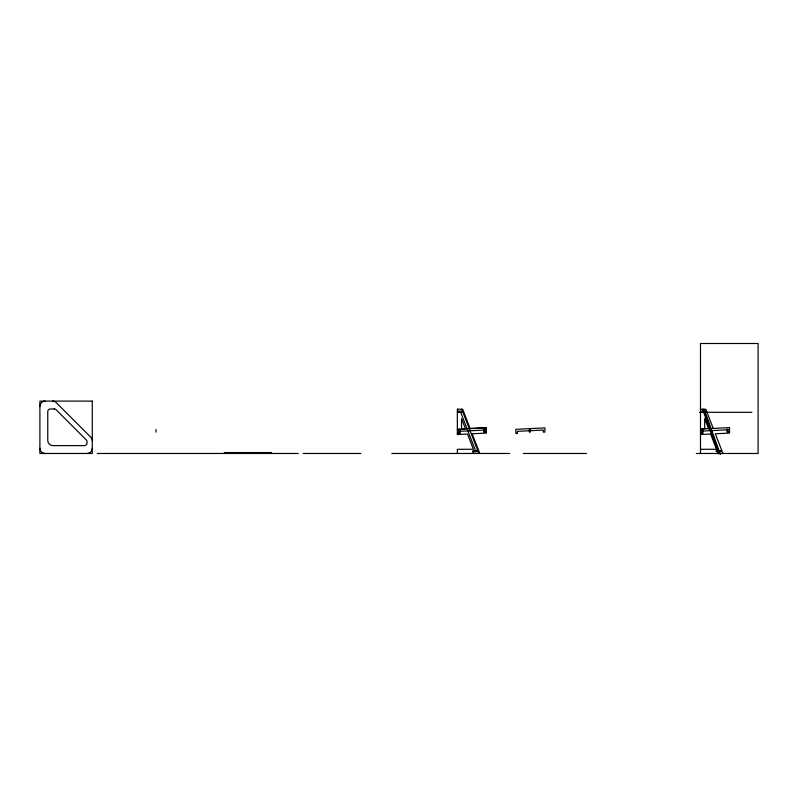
<?xml version="1.0" encoding="UTF-8"?>
<svg xmlns="http://www.w3.org/2000/svg" width="798" height="798" viewBox="0 0 798 798"><rect width="100%" height="100%" fill="white"/><g stroke="black" fill="none" stroke-linecap="round" stroke-linejoin="round"><path stroke-width="1.2" d="M703.716 412.436L704.604 412.117M717.492 450.9L718.38 450.581L718.32 451.578M457.344 433.523L459.857 433.434L459.857 429.244L458.91 429.244L458.91 433.434M484.795 432.147L484.795 427.957L483.847 427.957L483.847 432.147L486.361 432.067M727.936 431.888L727.936 429.264L726.998 429.264L726.998 431.888L729.512 431.808M700.484 433.264L702.998 433.174L702.998 428.985L702.06 428.985L702.06 433.174M457.344 429.324L486.361 427.878M483.847 430.102L458.91 431.349L459.857 431.339M700.484 429.065L729.512 427.618L729.512 433.075L715.317 433.783L722.938 453.473M702.06 431.08L727.936 429.793M700.484 434.521L710.629 434.012L716.544 449.284L700.484 449.284M700.484 409.224L705.811 409.224L713.242 428.426M457.693 411.359L461.882 411.359L461.882 412.307L457.693 412.307L457.693 409.224M699.527 412.307L751.906 412.307M483.847 429.264L484.795 429.264M483.847 429.524L484.795 429.524M483.847 430.361L484.795 430.361M458.91 430.561L459.857 430.561M702.06 430.561L702.998 430.561M458.91 430.82L459.857 430.82M483.847 431.309L484.795 431.309M458.91 431.658L459.857 431.658M458.91 432.596L459.857 432.596M458.91 433.174L459.857 433.174M473.024 451.578L477.214 451.578L477.214 450.631L473.024 450.631L473.024 453.473M224.318 452.536L271.49 452.536M97.316 453.473L298.203 453.473M303.16 453.473L360.776 453.473M391.868 453.473L509.713 453.473M523.318 453.473L586.52 453.473M696.295 453.473L758.1 453.473L758.1 343.489L700.484 343.489L700.484 453.473M708.564 428.666L704.674 418.621L704.674 428.855M479.798 453.473L472.177 433.783L486.361 433.075L486.361 427.618L470.102 428.426L462.67 409.224L457.344 409.224L457.344 434.521L467.488 434.012L473.394 449.284L457.344 449.284L457.344 453.473M461.743 409.224L478.86 453.473M460.755 412.516L475.877 451.578M704.484 410.112L704.943 411.399M705.213 412.157L719.337 451.578M719.606 452.316L720.385 454.481M703.537 409.145L719.447 453.553M702.649 409.464L703.317 411.339M703.627 412.207L718.559 453.872M720.095 450.631L720.095 451.578M719.257 450.631L719.257 451.578M717.472 450.631L717.472 451.578M706.08 412.307L706.08 411.359L700.844 411.359L700.844 412.307M704.764 411.359L704.764 412.307M703.926 411.359L703.926 412.307M702.988 411.359L702.988 412.307M702.15 411.359L702.15 412.307M476.955 450.631L476.955 451.578M475.638 450.631L475.638 451.578M474.8 450.631L474.8 451.578M474.331 450.631L474.331 451.578M473.862 450.631L473.862 451.578M461.045 411.359L461.045 412.307M460.107 411.359L460.107 412.307M459.269 411.359L459.269 412.307M459 411.359L459 412.307M268.327 452.536L268.327 453.473M227.48 452.536L227.48 453.473M155.999 429.524L155.999 432.147M92.279 440.835A5.237 5.237 0 0 0 90.743 437.134L56.249 402.641A5.237 5.237 0 0 0 52.548 401.105M92.279 448.237A5.237 5.237 0 0 1 87.042 453.473M45.137 453.473A5.237 5.237 0 0 1 39.9 448.237M39.9 406.342A5.237 5.237 0 0 1 45.137 401.105M517.443 433.434L515.867 433.523L515.867 429.324L544.894 427.878L544.894 432.067L543.318 432.147L543.318 430.052L517.443 431.349L517.443 433.434M465.414 428.666L461.533 428.855L461.533 418.621L465.414 428.666M92.279 401.105L39.9 401.105L39.9 453.473L92.279 453.473L92.279 401.105M54.224 408.955L50.374 408.955A2.623 2.623 0 0 0 47.76 411.578L47.76 440.386A5.237 5.237 0 0 0 52.997 445.623L84.418 445.623A2.623 2.623 0 0 0 87.042 443L87.042 441.783A2.623 2.623 0 0 0 86.274 439.927L56.139 409.803A2.623 2.623 0 0 0 54.224 408.955M530.281 429.524L529.343 429.524L529.343 432.147L530.281 432.147L530.281 429.524M721.402 450.631L716.165 450.631L716.165 451.578L721.402 451.578L721.402 450.631"/></g></svg>
